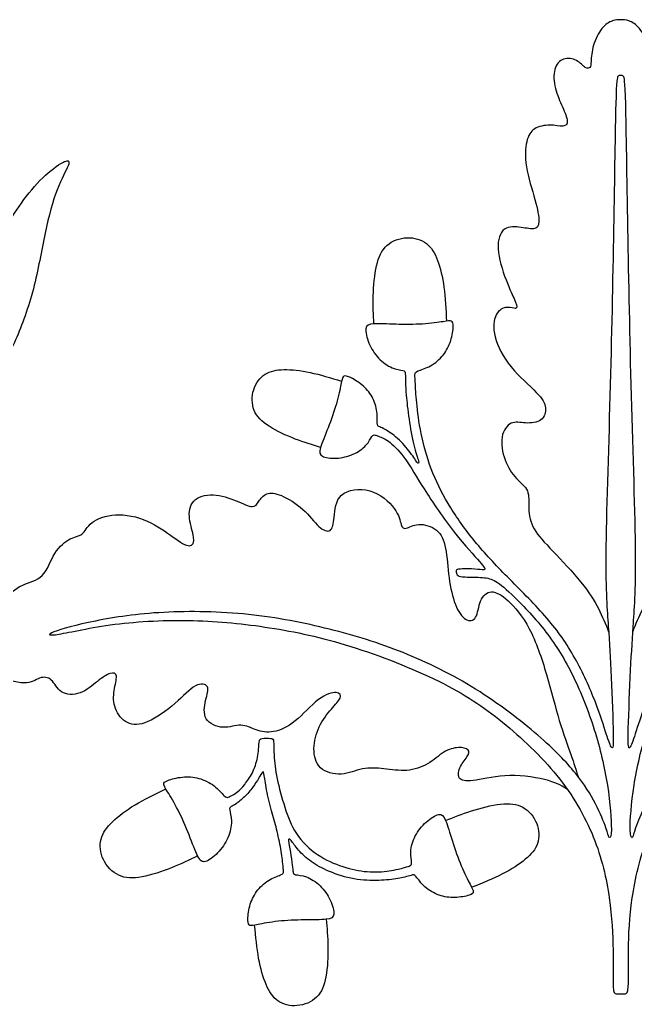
# Model space of a CAD drawing. Header units: millimetres. Extents: x -100 to 100, y -108 to 99.
# Drawn here: x 50.62 to 75.32, y -48.99 to -9.4 of the extents above; entities that cross this region are included whole.
import ezdxf

# ---------------------------------------------------------------- set-up
doc = ezdxf.new("R2010")
doc.units = ezdxf.units.MM
doc.header["$MEASUREMENT"] = 0

msp = doc.modelspace()

# ---------------------------------------------------------------- linework, layer by layer
at = {"color": 5, "linetype": 'ByBlock', "lineweight": -2}
for points, knots in [([(74.736, -9.403), (74.634, -9.403), (74.533, -9.403), (74.404, -9.449), (74.276, -9.496), (74.12, -9.589), (73.98, -9.761), (73.841, -9.934), (73.718, -10.186), (73.647, -10.43), (73.575, -10.674), (73.555, -10.91), (73.546, -11.059), (73.536, -11.209), (73.536, -11.272), (73.502, -11.313), (73.469, -11.355), (73.403, -11.375), (73.224, -11.258), (73.111, -11.122), (72.956, -11.039), (72.802, -10.956), (72.606, -10.927), (72.444, -10.983), (72.281, -11.039), (72.151, -11.182), (72.093, -11.394), (72.035, -11.607), (72.048, -11.889), (72.115, -12.156), (72.181, -12.423), (72.301, -12.676), (72.4, -12.903), (72.5, -13.131), (72.58, -13.333), (72.59, -13.466), (72.6, -13.599), (72.54, -13.662), (72.414, -13.67), (72.287, -13.678), (72.095, -13.632), (71.673, -13.632), (71.444, -13.678), (71.282, -13.783), (71.119, -13.887), (71.023, -14.05), (70.963, -14.299), (70.903, -14.548), (70.88, -14.883), (70.95, -15.301), (71.019, -15.72), (71.182, -16.221), (71.401, -17.014), (71.458, -17.306), (71.451, -17.496), (71.444, -17.685), (71.375, -17.771), (71.234, -17.788), (71.093, -17.804), (70.88, -17.751), (70.649, -17.726), (70.419, -17.701), (70.17, -17.705), (70.01, -17.866), (69.851, -18.027), (69.781, -18.345), (69.829, -18.744), (69.878, -19.142), (70.044, -19.62), (70.186, -19.977), (70.329, -20.334), (70.449, -20.569), (70.512, -20.73), (70.575, -20.891), (70.581, -20.978), (70.518, -20.987), (70.455, -20.997), (70.322, -20.931), (70.17, -20.943), (70.017, -20.954), (69.844, -21.044), (69.74, -21.245), (69.635, -21.446), (69.599, -21.758), (69.693, -22.129), (69.788, -22.501), (70.014, -22.933), (70.339, -23.329), (70.664, -23.726), (71.089, -24.088), (71.346, -24.355), (71.604, -24.622), (71.783, -24.967), (71.683, -25.346), (71.534, -25.455), (71.385, -25.565), (71.136, -25.595), (70.917, -25.583), (70.697, -25.572), (70.508, -25.518), (70.339, -25.595), (70.17, -25.671), (70.02, -25.877), (69.974, -26.149), (69.927, -26.421), (69.984, -26.76), (70.095, -27.059), (70.206, -27.357), (70.372, -27.616), (70.724, -27.998), (70.91, -28.121), (70.988, -28.308), (71.066, -28.496), (71.036, -28.748), (71.046, -29.015), (71.056, -29.283), (71.106, -29.565), (71.414, -30.109), (71.673, -30.371), (72.37, -31.098), (72.809, -31.563), (73.134, -31.965), (73.459, -32.366), (73.672, -32.705), (73.839, -33.027), (74.006, -33.35), (74.128, -33.656), (74.25, -33.962)], [0, 0, 0, 0, 0.021738, 0.021738, 0.021738, 0.043477, 0.043477, 0.043477, 0.065216, 0.065216, 0.065216, 0.086955, 0.086955, 0.086955, 0.108694, 0.108694, 0.108694, 0.130433, 0.130433, 0.152173, 0.152173, 0.152173, 0.173912, 0.173912, 0.173912, 0.195651, 0.195651, 0.195651, 0.21739, 0.21739, 0.21739, 0.239129, 0.239129, 0.239129, 0.260868, 0.260868, 0.260868, 0.282608, 0.282608, 0.282608, 0.304347, 0.304347, 0.326086, 0.326086, 0.326086, 0.347825, 0.347825, 0.347825, 0.369564, 0.369564, 0.369564, 0.391303, 0.391303, 0.413043, 0.413043, 0.413043, 0.434782, 0.434782, 0.434782, 0.456521, 0.456521, 0.456521, 0.47826, 0.47826, 0.47826, 0.499999, 0.499999, 0.499999, 0.521738, 0.521738, 0.521738, 0.543478, 0.543478, 0.543478, 0.565217, 0.565217, 0.565217, 0.586956, 0.586956, 0.586956, 0.608695, 0.608695, 0.608695, 0.630434, 0.630434, 0.630434, 0.652173, 0.652173, 0.652173, 0.673913, 0.673913, 0.673913, 0.695652, 0.717391, 0.717391, 0.717391, 0.73913, 0.73913, 0.73913, 0.760869, 0.760869, 0.760869, 0.782608, 0.782608, 0.782608, 0.804348, 0.804348, 0.804348, 0.826087, 0.826087, 0.847826, 0.847826, 0.847826, 0.869565, 0.869565, 0.869565, 0.891304, 0.891304, 0.913043, 0.913043, 0.934783, 0.934783, 0.934783, 0.956522, 0.956522, 0.956522, 1, 1, 1, 1]), ([(75.221, -33.962), (75.343, -33.656), (75.465, -33.35), (75.632, -33.027), (75.799, -32.705), (76.012, -32.366), (76.337, -31.965), (76.662, -31.563), (77.101, -31.098), (77.798, -30.371), (78.057, -30.109), (78.365, -29.565), (78.415, -29.283), (78.425, -29.015), (78.435, -28.748), (78.405, -28.496), (78.483, -28.308), (78.561, -28.121), (78.747, -27.998), (79.099, -27.616), (79.265, -27.357), (79.376, -27.059), (79.487, -26.76), (79.544, -26.421), (79.497, -26.149), (79.451, -25.877), (79.301, -25.671), (79.132, -25.595), (78.963, -25.518), (78.774, -25.572), (78.554, -25.583), (78.335, -25.595), (78.086, -25.565), (77.937, -25.455), (77.788, -25.346), (77.688, -24.967), (77.867, -24.622), (78.125, -24.355), (78.382, -24.088), (78.807, -23.726), (79.132, -23.329), (79.457, -22.933), (79.683, -22.501), (79.778, -22.129), (79.872, -21.758), (79.836, -21.446), (79.731, -21.245), (79.627, -21.044), (79.454, -20.954), (79.301, -20.943), (79.149, -20.931), (79.016, -20.997), (78.953, -20.987), (78.89, -20.978), (78.896, -20.891), (78.959, -20.73), (79.022, -20.569), (79.142, -20.334), (79.285, -19.977), (79.427, -19.62), (79.593, -19.142), (79.642, -18.744), (79.69, -18.345), (79.62, -18.027), (79.461, -17.866), (79.301, -17.705), (79.052, -17.701), (78.822, -17.726), (78.591, -17.751), (78.378, -17.804), (78.237, -17.788), (78.096, -17.771), (78.027, -17.685), (78.02, -17.496), (78.013, -17.306), (78.07, -17.014), (78.289, -16.221), (78.452, -15.72), (78.521, -15.301), (78.591, -14.883), (78.568, -14.548), (78.508, -14.299), (78.448, -14.05), (78.352, -13.887), (78.189, -13.783), (78.027, -13.678), (77.798, -13.632), (77.376, -13.632), (77.183, -13.678), (77.057, -13.67), (76.931, -13.662), (76.871, -13.599), (76.881, -13.466), (76.891, -13.333), (76.971, -13.131), (77.071, -12.903), (77.17, -12.676), (77.29, -12.423), (77.356, -12.156), (77.423, -11.889), (77.436, -11.607), (77.378, -11.394), (77.32, -11.182), (77.19, -11.039), (77.028, -10.983), (76.865, -10.927), (76.669, -10.956), (76.515, -11.039), (76.36, -11.122), (76.247, -11.258), (76.068, -11.375), (76.002, -11.355), (75.935, -11.272), (75.935, -11.209), (75.925, -11.059), (75.916, -10.91), (75.896, -10.674), (75.824, -10.43), (75.753, -10.186), (75.63, -9.934), (75.491, -9.761), (75.351, -9.589), (75.195, -9.496), (75.067, -9.449), (74.938, -9.403), (74.837, -9.403), (74.736, -9.403)], [-1, -1, -1, -1, -0.956522, -0.956522, -0.956522, -0.934783, -0.934783, -0.934783, -0.913043, -0.913043, -0.891304, -0.891304, -0.869565, -0.869565, -0.869565, -0.847826, -0.847826, -0.847826, -0.826087, -0.826087, -0.804348, -0.804348, -0.804348, -0.782608, -0.782608, -0.782608, -0.760869, -0.760869, -0.760869, -0.73913, -0.73913, -0.73913, -0.717391, -0.717391, -0.717391, -0.695652, -0.673913, -0.673913, -0.673913, -0.652173, -0.652173, -0.652173, -0.630434, -0.630434, -0.630434, -0.608695, -0.608695, -0.608695, -0.586956, -0.586956, -0.586956, -0.565217, -0.565217, -0.565217, -0.543478, -0.543478, -0.543478, -0.521738, -0.521738, -0.521738, -0.499999, -0.499999, -0.499999, -0.47826, -0.47826, -0.47826, -0.456521, -0.456521, -0.456521, -0.434782, -0.434782, -0.434782, -0.413043, -0.413043, -0.413043, -0.391303, -0.391303, -0.369564, -0.369564, -0.369564, -0.347825, -0.347825, -0.347825, -0.326086, -0.326086, -0.326086, -0.304347, -0.304347, -0.282608, -0.282608, -0.282608, -0.260868, -0.260868, -0.260868, -0.239129, -0.239129, -0.239129, -0.21739, -0.21739, -0.21739, -0.195651, -0.195651, -0.195651, -0.173912, -0.173912, -0.173912, -0.152173, -0.152173, -0.152173, -0.130433, -0.130433, -0.108694, -0.108694, -0.086955, -0.086955, -0.086955, -0.065216, -0.065216, -0.065216, -0.043477, -0.043477, -0.043477, -0.021738, -0.021738, -0.021738, 0, 0, 0, 0]), ([(74.736, -11.637), (74.696, -11.638), (74.657, -11.638), (74.624, -11.678), (74.591, -11.717), (74.564, -11.797), (74.537, -12.793), (74.51, -13.789), (74.484, -15.701), (74.448, -17.79), (74.412, -19.879), (74.367, -22.144), (74.303, -24.488), (74.238, -26.831), (74.153, -29.252), (74.141, -30.816), (74.129, -32.38), (74.188, -33.087), (74.235, -33.744), (74.281, -34.402), (74.314, -35.009), (74.351, -35.791), (74.387, -36.572), (74.427, -37.528), (74.436, -38.05), (74.444, -38.571), (74.421, -38.657), (74.372, -38.604), (74.324, -38.551), (74.251, -38.358), (74.152, -38.051), (74.052, -37.744), (73.926, -37.323), (73.717, -36.785), (73.508, -36.247), (73.216, -35.593), (72.894, -35.016), (72.572, -34.438), (72.22, -33.937), (71.32, -32.895), (70.773, -32.354), (70.281, -31.856), (69.79, -31.358), (69.355, -30.903), (68.96, -30.428), (68.565, -29.954), (68.21, -29.459), (67.623, -28.516), (67.39, -28.068), (67.201, -27.6), (67.012, -27.132), (66.866, -26.644), (66.763, -26.181), (66.66, -25.718), (66.6, -25.28), (66.524, -24.549), (66.507, -24.257), (66.495, -24.05), (66.484, -23.844), (66.477, -23.725), (66.48, -23.572), (66.49, -23.539), (66.598, -23.494), (66.706, -23.449), (66.912, -23.393), (67.103, -23.288), (67.293, -23.184), (67.469, -23.031), (67.607, -22.857), (67.745, -22.683), (67.845, -22.487), (67.911, -22.278), (67.977, -22.069), (68.01, -21.846), (68.014, -21.708), (68.017, -21.571), (67.991, -21.518), (67.936, -21.498), (67.881, -21.478), (67.798, -21.491), (67.607, -21.519), (67.416, -21.547), (67.118, -21.591), (66.781, -21.612), (66.444, -21.634), (66.069, -21.634), (65.717, -21.624), (65.365, -21.614), (65.036, -21.594), (64.827, -21.607), (64.618, -21.62), (64.528, -21.667), (64.509, -21.801), (64.489, -21.936), (64.538, -22.158), (64.63, -22.376), (64.721, -22.593), (64.854, -22.805), (65.018, -22.98), (65.182, -23.154), (65.378, -23.29), (65.558, -23.365), (65.738, -23.439), (65.902, -23.453), (65.988, -23.476), (66.074, -23.499), (66.083, -23.532), (66.089, -23.615), (66.095, -23.698), (66.099, -23.831), (66.102, -23.964)], [-1, -1, -1, -1, -0.948727, -0.948727, -0.948727, -0.923086, -0.923086, -0.923086, -0.897444, -0.897444, -0.897444, -0.871803, -0.871803, -0.871803, -0.846162, -0.846162, -0.846162, -0.820521, -0.820521, -0.820521, -0.794879, -0.794879, -0.794879, -0.769238, -0.769238, -0.769238, -0.743597, -0.743597, -0.743597, -0.717956, -0.717956, -0.717956, -0.692314, -0.692314, -0.692314, -0.666673, -0.666673, -0.666673, -0.641032, -0.641032, -0.61539, -0.61539, -0.61539, -0.589749, -0.589749, -0.589749, -0.564108, -0.564108, -0.538467, -0.538467, -0.538467, -0.512825, -0.512825, -0.512825, -0.487184, -0.487184, -0.461543, -0.461543, -0.461543, -0.435902, -0.435902, -0.41026, -0.41026, -0.41026, -0.384619, -0.384619, -0.384619, -0.358978, -0.358978, -0.358978, -0.333336, -0.333336, -0.333336, -0.307695, -0.307695, -0.307695, -0.282054, -0.282054, -0.282054, -0.256413, -0.256413, -0.256413, -0.230771, -0.230771, -0.230771, -0.20513, -0.20513, -0.20513, -0.179489, -0.179489, -0.179489, -0.153848, -0.153848, -0.153848, -0.128206, -0.128206, -0.128206, -0.102565, -0.102565, -0.102565, -0.076924, -0.076924, -0.076924, -0.051283, -0.051283, -0.051283, -0.025641, -0.025641, -0.025641, 0, 0, 0, 0]), ([(83.369, -23.964), (83.372, -23.831), (83.376, -23.698), (83.382, -23.615), (83.388, -23.532), (83.397, -23.499), (83.483, -23.476), (83.569, -23.453), (83.733, -23.439), (83.913, -23.365), (84.093, -23.29), (84.289, -23.154), (84.453, -22.98), (84.617, -22.805), (84.75, -22.593), (84.841, -22.376), (84.933, -22.158), (84.982, -21.936), (84.962, -21.801), (84.943, -21.667), (84.853, -21.62), (84.644, -21.607), (84.435, -21.594), (84.106, -21.614), (83.754, -21.624), (83.402, -21.634), (83.027, -21.634), (82.69, -21.612), (82.353, -21.591), (82.055, -21.547), (81.864, -21.519), (81.673, -21.491), (81.59, -21.478), (81.535, -21.498), (81.48, -21.518), (81.454, -21.571), (81.457, -21.708), (81.461, -21.846), (81.494, -22.069), (81.56, -22.278), (81.626, -22.487), (81.726, -22.683), (81.864, -22.857), (82.002, -23.031), (82.178, -23.184), (82.368, -23.288), (82.559, -23.393), (82.765, -23.449), (82.873, -23.494), (82.981, -23.539), (82.991, -23.572), (82.994, -23.725), (82.987, -23.844), (82.976, -24.05), (82.964, -24.257), (82.947, -24.549), (82.871, -25.28), (82.811, -25.718), (82.708, -26.181), (82.605, -26.644), (82.459, -27.132), (82.27, -27.6), (82.081, -28.068), (81.848, -28.516), (81.261, -29.459), (80.906, -29.954), (80.511, -30.428), (80.116, -30.903), (79.681, -31.358), (79.19, -31.856), (78.698, -32.354), (78.151, -32.895), (77.251, -33.937), (76.899, -34.438), (76.577, -35.016), (76.255, -35.593), (75.963, -36.247), (75.545, -37.323), (75.419, -37.744), (75.319, -38.051), (75.22, -38.358), (75.147, -38.551), (75.099, -38.604), (75.05, -38.657), (75.027, -38.571), (75.035, -38.05), (75.044, -37.528), (75.084, -36.572), (75.12, -35.791), (75.157, -35.009), (75.19, -34.402), (75.236, -33.744), (75.283, -33.087), (75.343, -32.38), (75.33, -30.816), (75.318, -29.252), (75.233, -26.831), (75.168, -24.488), (75.104, -22.144), (75.059, -19.879), (75.023, -17.79), (74.987, -15.701), (74.961, -13.789), (74.934, -12.793), (74.907, -11.797), (74.88, -11.717), (74.847, -11.678), (74.814, -11.638), (74.775, -11.638), (74.736, -11.637)], [4, 4, 4, 4, 4.025641, 4.025641, 4.025641, 4.051283, 4.051283, 4.051283, 4.076924, 4.076924, 4.076924, 4.102565, 4.102565, 4.102565, 4.128206, 4.128206, 4.128206, 4.153848, 4.153848, 4.153848, 4.179489, 4.179489, 4.179489, 4.20513, 4.20513, 4.20513, 4.230771, 4.230771, 4.230771, 4.256413, 4.256413, 4.256413, 4.282054, 4.282054, 4.282054, 4.307695, 4.307695, 4.307695, 4.333336, 4.333336, 4.333336, 4.358978, 4.358978, 4.358978, 4.384619, 4.384619, 4.384619, 4.41026, 4.41026, 4.41026, 4.435902, 4.435902, 4.461543, 4.461543, 4.461543, 4.487184, 4.487184, 4.512825, 4.512825, 4.512825, 4.538467, 4.538467, 4.538467, 4.564108, 4.564108, 4.589749, 4.589749, 4.589749, 4.61539, 4.61539, 4.61539, 4.641032, 4.641032, 4.666673, 4.666673, 4.666673, 4.692314, 4.692314, 4.717956, 4.717956, 4.717956, 4.743597, 4.743597, 4.743597, 4.769238, 4.769238, 4.769238, 4.794879, 4.794879, 4.794879, 4.820521, 4.820521, 4.820521, 4.846162, 4.846162, 4.846162, 4.871803, 4.871803, 4.871803, 4.897444, 4.897444, 4.897444, 4.923086, 4.923086, 4.923086, 4.948727, 4.948727, 4.948727, 5, 5, 5, 5]), ([(46.122, -21.963), (45.936, -22.353), (45.735, -22.809), (45.51, -23.25), (45.286, -23.691), (45.038, -24.117), (44.674, -24.59), (44.31, -25.063), (43.83, -25.582), (43.485, -26.008), (43.14, -26.434), (42.928, -26.766), (42.781, -27.068), (42.633, -27.37), (42.55, -27.641), (42.471, -28.181), (42.392, -28.721), (42.318, -29.529), (42.236, -30.26), (42.154, -30.991), (42.063, -31.645), (42, -32.172), (41.936, -32.698), (41.899, -33.097), (41.859, -33.835), (41.855, -34.174), (41.862, -34.366), (41.869, -34.559), (41.886, -34.606), (41.946, -34.588), (42.006, -34.569), (42.11, -34.486), (42.382, -34.137), (42.653, -33.788), (43.093, -33.174), (43.515, -32.586), (43.938, -31.997), (44.344, -31.434), (44.763, -30.861), (45.182, -30.287), (45.614, -29.704), (46.198, -28.953), (46.781, -28.201), (47.516, -27.283), (48.118, -26.391), (48.72, -25.499), (49.189, -24.634), (49.923, -23.302), (50.188, -22.836), (50.45, -22.248), (50.711, -21.659), (50.97, -20.948), (51.164, -20.197), (51.359, -19.446), (51.489, -18.655), (51.635, -17.964), (51.781, -17.273), (51.942, -16.683), (52.118, -16.228), (52.294, -15.774), (52.485, -15.456), (52.559, -15.268), (52.633, -15.08), (52.589, -15.023), (52.247, -15.167), (51.949, -15.368), (51.65, -15.642), (51.352, -15.915), (51.053, -16.26), (50.787, -16.622), (50.52, -16.985), (50.286, -17.364), (50.026, -17.699), (49.766, -18.034), (49.481, -18.326), (49.105, -18.661), (48.73, -18.997), (48.264, -19.376), (47.839, -19.759), (47.415, -20.143), (47.033, -20.532), (46.756, -20.89), (46.48, -21.247), (46.309, -21.572), (46.122, -21.963)], [0, 0, 0, 0, 0.033333, 0.033333, 0.033333, 0.066667, 0.066667, 0.066667, 0.1, 0.1, 0.1, 0.133333, 0.133333, 0.133333, 0.166667, 0.166667, 0.166667, 0.2, 0.2, 0.2, 0.233333, 0.233333, 0.233333, 0.266667, 0.266667, 0.3, 0.3, 0.3, 0.333333, 0.333333, 0.333333, 0.366667, 0.366667, 0.366667, 0.4, 0.4, 0.4, 0.433333, 0.433333, 0.433333, 0.466667, 0.466667, 0.466667, 0.5, 0.5, 0.5, 0.533333, 0.533333, 0.566667, 0.566667, 0.566667, 0.6, 0.6, 0.6, 0.633333, 0.633333, 0.633333, 0.666667, 0.666667, 0.666667, 0.7, 0.7, 0.7, 0.733333, 0.733333, 0.766667, 0.766667, 0.766667, 0.8, 0.8, 0.8, 0.833333, 0.833333, 0.833333, 0.866667, 0.866667, 0.866667, 0.9, 0.9, 0.9, 0.933333, 0.933333, 0.933333, 1, 1, 1, 1]), ([(64.827, -21.607), (64.811, -21.248), (64.794, -20.889), (64.805, -20.486), (64.817, -20.083), (64.857, -19.634), (64.938, -19.276), (65.02, -18.917), (65.142, -18.649), (65.567, -18.27), (65.869, -18.161), (66.16, -18.149), (66.45, -18.137), (66.729, -18.224), (66.935, -18.381), (67.141, -18.539), (67.273, -18.768), (67.496, -19.359), (67.585, -19.721), (67.642, -20.138), (67.698, -20.555), (67.721, -21.027), (67.744, -21.499)], [0, 0, 0, 0, 0.111111, 0.111111, 0.111111, 0.222222, 0.222222, 0.222222, 0.333333, 0.333333, 0.444444, 0.444444, 0.444444, 0.555556, 0.555556, 0.555556, 0.666667, 0.666667, 0.777778, 0.777778, 0.777778, 1, 1, 1, 1]), ([(62.691, -26.569), (62.362, -26.468), (62.033, -26.367), (61.673, -26.227), (61.314, -26.086), (60.923, -25.905), (60.626, -25.717), (60.329, -25.528), (60.126, -25.33), (60.024, -25.078), (59.923, -24.825), (59.921, -24.518), (60.005, -24.252), (60.088, -23.987), (60.256, -23.763), (60.464, -23.629), (60.673, -23.494), (60.922, -23.448), (61.526, -23.439), (61.881, -23.475), (62.275, -23.558), (62.669, -23.642), (63.102, -23.774), (63.535, -23.906)], [0, 0, 0, 0, 0.111111, 0.111111, 0.111111, 0.222222, 0.222222, 0.222222, 0.333333, 0.333333, 0.333333, 0.444444, 0.444444, 0.444444, 0.555556, 0.555556, 0.555556, 0.666667, 0.666667, 0.777778, 0.777778, 0.777778, 1, 1, 1, 1]), ([(66.102, -23.964), (66.105, -24.104), (66.109, -24.244), (66.129, -24.485), (66.149, -24.726), (66.185, -25.068), (66.239, -25.428), (66.292, -25.788), (66.361, -26.166), (66.435, -26.464), (66.509, -26.762), (66.587, -26.98), (66.615, -27.097), (66.643, -27.214), (66.622, -27.23), (66.557, -27.151), (66.492, -27.071), (66.385, -26.895), (66.236, -26.703), (66.088, -26.512), (65.898, -26.304), (65.713, -26.147), (65.528, -25.989), (65.346, -25.882), (65.232, -25.821), (65.117, -25.761), (65.069, -25.747), (65.032, -25.73), (64.995, -25.714), (64.968, -25.694), (64.963, -25.582), (64.957, -25.471), (64.973, -25.267), (64.94, -25.061), (64.907, -24.856), (64.827, -24.648), (64.714, -24.467), (64.602, -24.287), (64.457, -24.134), (64.123, -23.879), (63.933, -23.778), (63.81, -23.73), (63.687, -23.683), (63.631, -23.69), (63.595, -23.733), (63.56, -23.775), (63.545, -23.855), (63.472, -24.217), (63.415, -24.5), (63.236, -25.121), (63.115, -25.459), (62.993, -25.773), (62.87, -26.087), (62.746, -26.376), (62.691, -26.569), (62.635, -26.762), (62.648, -26.858), (62.763, -26.919), (62.877, -26.98), (63.094, -27.007), (63.319, -26.995), (63.545, -26.983), (63.779, -26.932), (64.199, -26.748), (64.385, -26.616), (64.51, -26.478), (64.636, -26.34), (64.701, -26.196), (64.798, -26.056), (64.831, -26.059), (64.873, -26.069), (64.915, -26.079), (64.967, -26.096), (65.019, -26.114)], [0, 0, 0, 0, 0.074074, 0.074074, 0.074074, 0.111111, 0.111111, 0.111111, 0.148148, 0.148148, 0.148148, 0.185185, 0.185185, 0.185185, 0.222222, 0.222222, 0.222222, 0.259259, 0.259259, 0.259259, 0.296296, 0.296296, 0.296296, 0.333333, 0.333333, 0.333333, 0.37037, 0.37037, 0.37037, 0.407407, 0.407407, 0.407407, 0.444444, 0.444444, 0.444444, 0.481481, 0.481481, 0.481481, 0.518519, 0.518519, 0.555556, 0.555556, 0.555556, 0.592593, 0.592593, 0.592593, 0.62963, 0.62963, 0.666667, 0.666667, 0.703704, 0.703704, 0.703704, 0.740741, 0.740741, 0.740741, 0.777778, 0.777778, 0.777778, 0.814815, 0.814815, 0.814815, 0.851852, 0.851852, 0.888889, 0.888889, 0.888889, 0.925926, 0.925926, 0.962963, 0.962963, 0.962963, 1, 1, 1, 1]), ([(65.019, -26.114), (65.156, -26.166), (65.293, -26.219), (65.479, -26.368), (65.665, -26.518), (65.901, -26.763), (66.114, -27.062), (66.326, -27.361), (66.515, -27.713), (66.845, -28.232), (67.176, -28.751), (67.647, -29.439), (68.069, -29.978), (68.49, -30.517), (68.862, -30.909), (69.066, -31.14), (69.27, -31.37), (69.307, -31.44), (69.275, -31.465), (69.244, -31.49), (69.144, -31.47), (68.995, -31.457), (68.845, -31.443), (68.646, -31.437), (68.493, -31.437), (68.341, -31.437), (68.235, -31.443), (68.128, -31.487), (68.128, -31.523), (68.137, -31.57), (68.145, -31.616), (68.162, -31.673), (68.205, -31.707), (68.248, -31.742), (68.318, -31.756), (68.498, -31.762), (68.679, -31.769), (68.971, -31.769), (69.187, -31.785), (69.403, -31.802), (69.542, -31.835), (69.725, -31.945), (69.908, -32.054), (70.133, -32.24), (70.487, -32.585), (70.84, -32.931), (71.322, -33.435), (71.736, -33.975), (72.151, -34.514), (72.5, -35.088), (72.822, -35.745), (73.144, -36.403), (73.439, -37.143), (73.675, -37.891), (73.911, -38.64), (74.087, -39.397), (74.199, -40.12), (74.312, -40.844), (74.362, -41.534), (74.359, -41.885), (74.355, -42.235), (74.299, -42.245), (74.264, -42.198), (74.229, -42.152), (74.216, -42.049), (74.06, -41.594), (73.917, -41.242), (73.721, -40.864), (73.526, -40.485), (73.277, -40.08), (72.915, -39.632), (72.553, -39.184), (72.078, -38.693), (70.727, -37.525), (69.851, -36.847), (68.913, -36.263), (67.976, -35.679), (66.977, -35.188), (65.999, -34.796), (65.021, -34.404), (64.065, -34.112), (63.046, -33.858), (62.027, -33.604), (60.945, -33.389), (59.802, -33.269), (58.658, -33.15), (57.453, -33.126), (56.394, -33.183), (55.336, -33.239), (54.423, -33.375), (53.658, -33.53), (52.892, -33.684), (52.275, -33.857), (51.991, -33.968), (51.708, -34.079), (51.757, -34.129), (52.195, -34.056), (52.634, -33.983), (53.46, -33.787), (54.431, -33.662), (55.402, -33.538), (56.517, -33.485), (57.573, -33.51), (58.628, -33.535), (59.624, -33.638), (60.647, -33.799), (61.669, -33.96), (62.718, -34.179), (65.081, -34.916), (66.396, -35.433), (67.431, -35.946), (68.467, -36.459), (69.224, -36.967), (69.992, -37.589), (70.761, -38.212), (71.541, -38.949), (72.809, -40.519), (73.297, -41.352), (73.635, -42.19), (73.974, -43.028), (74.163, -43.871), (74.274, -44.643), (74.385, -45.415), (74.419, -46.115), (74.427, -46.739), (74.435, -47.363), (74.419, -47.911), (74.434, -48.19), (74.448, -48.468), (74.495, -48.478), (74.606, -48.488), (74.671, -48.488), (74.736, -48.488)], [1, 1, 1, 1, 1.042553, 1.042553, 1.042553, 1.06383, 1.06383, 1.06383, 1.085107, 1.085107, 1.085107, 1.106383, 1.106383, 1.106383, 1.12766, 1.12766, 1.12766, 1.148937, 1.148937, 1.148937, 1.170213, 1.170213, 1.170213, 1.19149, 1.19149, 1.19149, 1.212766, 1.212766, 1.234043, 1.234043, 1.234043, 1.25532, 1.25532, 1.25532, 1.276596, 1.276596, 1.276596, 1.297873, 1.297873, 1.297873, 1.31915, 1.31915, 1.31915, 1.340426, 1.340426, 1.340426, 1.361703, 1.361703, 1.361703, 1.38298, 1.38298, 1.38298, 1.404256, 1.404256, 1.404256, 1.425533, 1.425533, 1.425533, 1.44681, 1.44681, 1.44681, 1.468086, 1.468086, 1.468086, 1.489363, 1.489363, 1.51064, 1.51064, 1.51064, 1.531916, 1.531916, 1.531916, 1.553193, 1.553193, 1.574469, 1.574469, 1.574469, 1.595746, 1.595746, 1.595746, 1.617023, 1.617023, 1.617023, 1.638299, 1.638299, 1.638299, 1.659576, 1.659576, 1.659576, 1.680853, 1.680853, 1.680853, 1.702129, 1.702129, 1.702129, 1.723406, 1.723406, 1.723406, 1.744683, 1.744683, 1.744683, 1.765959, 1.765959, 1.765959, 1.787236, 1.787236, 1.787236, 1.808513, 1.808513, 1.829789, 1.829789, 1.829789, 1.851066, 1.851066, 1.851066, 1.872342, 1.872342, 1.893619, 1.893619, 1.893619, 1.914896, 1.914896, 1.914896, 1.936172, 1.936172, 1.936172, 1.957449, 1.957449, 1.957449, 1.978726, 1.978726, 2, 2, 2, 2]), ([(74.736, -48.488), (74.8, -48.488), (74.865, -48.488), (74.976, -48.478), (75.023, -48.468), (75.038, -48.19), (75.052, -47.911), (75.036, -47.363), (75.044, -46.739), (75.052, -46.115), (75.086, -45.415), (75.197, -44.643), (75.308, -43.871), (75.497, -43.028), (75.836, -42.19), (76.174, -41.352), (76.662, -40.519), (77.93, -38.949), (78.71, -38.212), (79.479, -37.589), (80.247, -36.967), (81.004, -36.459), (82.04, -35.946), (83.075, -35.433), (84.39, -34.916), (86.753, -34.179), (87.802, -33.96), (88.824, -33.799), (89.847, -33.638), (90.843, -33.535), (91.898, -33.51), (92.954, -33.485), (94.069, -33.538), (95.04, -33.662), (96.011, -33.787), (96.837, -33.983), (97.276, -34.056), (97.714, -34.129), (97.763, -34.079), (97.48, -33.968), (97.196, -33.857), (96.579, -33.684), (95.813, -33.53), (95.048, -33.375), (94.135, -33.239), (93.077, -33.183), (92.018, -33.126), (90.813, -33.15), (89.669, -33.269), (88.526, -33.389), (87.444, -33.604), (86.425, -33.858), (85.406, -34.112), (84.45, -34.404), (82.494, -35.188), (81.495, -35.679), (80.558, -36.263), (79.62, -36.847), (78.744, -37.525), (77.393, -38.693), (76.918, -39.184), (76.556, -39.632), (76.194, -40.08), (75.945, -40.485), (75.75, -40.864), (75.554, -41.242), (75.411, -41.594), (75.255, -42.049), (75.242, -42.152), (75.207, -42.198), (75.172, -42.245), (75.116, -42.235), (75.112, -41.885), (75.109, -41.534), (75.159, -40.844), (75.272, -40.12), (75.384, -39.397), (75.56, -38.64), (75.796, -37.891), (76.032, -37.143), (76.327, -36.403), (76.649, -35.745), (76.971, -35.088), (77.32, -34.514), (77.735, -33.975), (78.149, -33.435), (78.631, -32.931), (78.984, -32.585), (79.338, -32.24), (79.563, -32.054), (79.746, -31.945), (79.929, -31.835), (80.068, -31.802), (80.284, -31.785), (80.5, -31.769), (80.792, -31.769), (80.973, -31.762), (81.153, -31.756), (81.223, -31.742), (81.266, -31.707), (81.309, -31.673), (81.326, -31.616), (81.334, -31.57), (81.343, -31.523), (81.343, -31.487), (81.29, -31.465), (81.236, -31.443), (81.13, -31.437), (80.978, -31.437), (80.825, -31.437), (80.626, -31.443), (80.476, -31.457), (80.327, -31.47), (80.227, -31.49), (80.196, -31.465), (80.164, -31.44), (80.201, -31.37), (80.405, -31.14), (80.609, -30.909), (80.981, -30.517), (81.402, -29.978), (81.824, -29.439), (82.295, -28.751), (82.626, -28.232), (82.956, -27.713), (83.145, -27.361), (83.357, -27.062), (83.57, -26.763), (83.806, -26.518), (83.992, -26.368), (84.178, -26.219), (84.315, -26.166), (84.452, -26.114)], [2, 2, 2, 2, 2.021274, 2.021274, 2.042551, 2.042551, 2.042551, 2.063828, 2.063828, 2.063828, 2.085104, 2.085104, 2.085104, 2.106381, 2.106381, 2.106381, 2.127658, 2.127658, 2.148934, 2.148934, 2.148934, 2.170211, 2.170211, 2.170211, 2.191487, 2.191487, 2.212764, 2.212764, 2.212764, 2.234041, 2.234041, 2.234041, 2.255317, 2.255317, 2.255317, 2.276594, 2.276594, 2.276594, 2.297871, 2.297871, 2.297871, 2.319147, 2.319147, 2.319147, 2.340424, 2.340424, 2.340424, 2.361701, 2.361701, 2.361701, 2.382977, 2.382977, 2.382977, 2.404254, 2.404254, 2.425531, 2.425531, 2.425531, 2.446807, 2.446807, 2.468084, 2.468084, 2.468084, 2.48936, 2.48936, 2.48936, 2.510637, 2.510637, 2.531914, 2.531914, 2.531914, 2.55319, 2.55319, 2.55319, 2.574467, 2.574467, 2.574467, 2.595744, 2.595744, 2.595744, 2.61702, 2.61702, 2.61702, 2.638297, 2.638297, 2.638297, 2.659574, 2.659574, 2.659574, 2.68085, 2.68085, 2.68085, 2.702127, 2.702127, 2.702127, 2.723404, 2.723404, 2.723404, 2.74468, 2.74468, 2.74468, 2.765957, 2.765957, 2.765957, 2.787234, 2.787234, 2.787234, 2.80851, 2.80851, 2.80851, 2.829787, 2.829787, 2.829787, 2.851063, 2.851063, 2.851063, 2.87234, 2.87234, 2.87234, 2.893617, 2.893617, 2.893617, 2.914893, 2.914893, 2.914893, 2.93617, 2.93617, 2.93617, 2.957447, 2.957447, 2.957447, 3, 3, 3, 3]), ([(72.594, -40.29), (72.413, -40.168), (72.232, -40.046), (71.835, -39.934), (71.437, -39.822), (70.823, -39.719), (70.282, -39.729), (69.741, -39.739), (69.273, -39.862), (68.596, -39.968), (68.387, -39.951), (68.289, -39.857), (68.191, -39.762), (68.204, -39.589), (68.277, -39.425), (68.35, -39.261), (68.483, -39.105), (68.563, -38.982), (68.642, -38.859), (68.669, -38.769), (68.608, -38.705), (68.546, -38.64), (68.397, -38.6), (68.219, -38.608), (68.042, -38.617), (67.836, -38.673), (67.633, -38.798), (67.431, -38.922), (67.232, -39.115), (66.986, -39.259), (66.741, -39.403), (66.448, -39.5), (66.146, -39.521), (65.844, -39.543), (65.532, -39.49), (64.935, -39.423), (64.649, -39.41), (64.37, -39.467), (64.092, -39.523), (63.819, -39.649), (63.519, -39.669), (63.219, -39.689), (62.89, -39.603), (62.492, -39.231), (62.422, -38.945), (62.429, -38.355), (62.505, -38.049), (62.638, -37.774), (62.771, -37.498), (62.96, -37.253), (63.124, -37.062), (63.288, -36.871), (63.428, -36.735), (63.474, -36.62), (63.521, -36.506), (63.474, -36.413), (63.318, -36.401), (63.162, -36.389), (62.897, -36.459), (62.601, -36.683), (62.306, -36.907), (61.981, -37.286), (61.67, -37.54), (61.36, -37.794), (61.064, -37.923), (60.804, -37.968), (60.543, -38.013), (60.318, -37.973), (60.108, -37.898), (59.899, -37.823), (59.707, -37.714), (59.491, -37.709), (59.275, -37.704), (59.036, -37.804), (58.774, -37.792), (58.512, -37.78), (58.226, -37.657), (58.103, -37.452), (57.981, -37.246), (58.021, -36.957), (58.077, -36.716), (58.133, -36.476), (58.206, -36.283), (58.147, -36.167), (58.087, -36.051), (57.894, -36.011), (57.669, -36.134), (57.443, -36.257), (57.184, -36.542), (56.847, -36.833), (56.51, -37.123), (56.095, -37.419), (55.758, -37.566), (55.421, -37.714), (55.163, -37.714), (54.724, -37.495), (54.545, -37.276), (54.457, -37.04), (54.369, -36.804), (54.373, -36.552), (54.407, -36.318), (54.442, -36.084), (54.509, -35.868), (54.494, -35.746), (54.479, -35.623), (54.382, -35.593), (54.246, -35.634), (54.11, -35.676), (53.934, -35.789), (53.732, -35.95), (53.529, -36.111), (53.3, -36.32), (53.04, -36.414), (52.779, -36.509), (52.487, -36.489), (52.296, -36.366), (52.105, -36.243), (52.016, -36.018), (51.885, -35.897), (51.754, -35.775), (51.581, -35.759), (51.415, -35.82), (51.249, -35.882), (51.09, -36.021), (50.781, -36.016), (50.472, -36.011), (50.014, -35.862), (49.759, -35.734), (49.503, -35.606), (49.45, -35.5), (49.473, -35.261), (49.496, -35.022), (49.596, -34.65), (49.709, -34.386), (49.822, -34.122), (49.948, -33.966), (49.984, -33.779), (50.021, -33.591), (49.968, -33.372), (49.925, -32.984), (49.935, -32.815), (50.062, -32.625), (50.19, -32.436), (50.436, -32.227), (50.716, -32.098), (50.997, -31.968), (51.312, -31.918), (51.524, -31.703), (51.737, -31.487), (51.846, -31.105), (52.024, -30.816), (52.202, -30.528), (52.447, -30.332), (52.646, -30.234), (52.846, -30.136), (52.998, -30.136), (53.114, -30.038), (53.231, -29.94), (53.31, -29.744), (53.518, -29.581), (53.725, -29.419), (54.061, -29.289), (54.86, -29.25), (55.325, -29.339), (55.732, -29.517), (56.138, -29.694), (56.487, -29.96), (56.774, -30.164), (57.061, -30.368), (57.287, -30.511), (57.426, -30.511), (57.566, -30.511), (57.619, -30.368), (57.594, -30.162), (57.569, -29.957), (57.466, -29.688), (57.433, -29.422), (57.4, -29.157), (57.436, -28.894), (57.602, -28.72), (57.768, -28.546), (58.064, -28.459), (58.379, -28.471), (58.694, -28.483), (59.03, -28.592), (59.307, -28.705), (59.584, -28.818), (59.803, -28.934), (60.079, -28.944), (60.135, -28.838), (60.291, -28.609), (60.391, -28.486), (60.533, -28.431), (60.676, -28.377), (60.862, -28.39), (61.121, -28.498), (61.38, -28.606), (61.712, -28.808), (62.243, -29.289), (62.442, -29.568), (62.625, -29.736), (62.807, -29.903), (62.973, -29.96), (63.172, -29.827), (63.205, -29.638), (63.234, -29.357), (63.262, -29.077), (63.285, -28.705), (63.531, -28.481), (63.776, -28.257), (64.244, -28.181), (65.081, -28.423), (65.449, -28.742), (65.648, -29.014), (65.848, -29.286), (65.877, -29.512), (65.921, -29.65), (65.964, -29.787), (66.02, -29.837), (66.13, -29.807), (66.239, -29.777), (66.402, -29.668), (66.628, -29.655), (66.853, -29.641), (67.142, -29.724), (67.34, -29.884), (67.537, -30.043), (67.643, -30.279), (67.708, -30.615), (67.773, -30.952), (67.796, -31.391), (67.849, -31.795), (67.902, -32.2), (67.985, -32.572), (68.211, -33.153), (68.354, -33.362), (68.506, -33.457), (68.659, -33.551), (68.822, -33.531), (68.913, -33.379), (69.004, -33.226), (69.024, -32.941), (69.112, -32.727), (69.2, -32.512), (69.356, -32.37), (69.544, -32.361), (69.731, -32.353), (69.95, -32.479), (70.481, -32.964), (70.793, -33.322), (71.064, -33.837), (71.334, -34.351), (71.564, -35.022), (71.756, -35.676), (71.949, -36.33), (72.105, -36.967), (72.269, -37.515), (72.433, -38.062), (72.606, -38.521), (72.733, -38.881), (72.86, -39.242), (72.941, -39.505), (73.023, -39.769)], [0, 0, 0, 0, 0.010753, 0.010753, 0.010753, 0.021505, 0.021505, 0.021505, 0.032258, 0.032258, 0.043011, 0.043011, 0.043011, 0.053763, 0.053763, 0.053763, 0.064516, 0.064516, 0.064516, 0.075269, 0.075269, 0.075269, 0.086022, 0.086022, 0.086022, 0.096774, 0.096774, 0.096774, 0.107527, 0.107527, 0.107527, 0.11828, 0.11828, 0.11828, 0.129032, 0.129032, 0.139785, 0.139785, 0.139785, 0.150538, 0.150538, 0.150538, 0.16129, 0.16129, 0.172043, 0.172043, 0.182796, 0.182796, 0.182796, 0.193548, 0.193548, 0.193548, 0.204301, 0.204301, 0.204301, 0.215054, 0.215054, 0.215054, 0.225806, 0.225806, 0.225806, 0.236559, 0.236559, 0.236559, 0.247312, 0.247312, 0.247312, 0.258065, 0.258065, 0.258065, 0.268817, 0.268817, 0.268817, 0.27957, 0.27957, 0.27957, 0.290323, 0.290323, 0.290323, 0.301075, 0.301075, 0.301075, 0.311828, 0.311828, 0.311828, 0.322581, 0.322581, 0.322581, 0.333333, 0.333333, 0.333333, 0.344086, 0.344086, 0.344086, 0.354839, 0.354839, 0.365591, 0.365591, 0.365591, 0.376344, 0.376344, 0.376344, 0.387097, 0.387097, 0.387097, 0.397849, 0.397849, 0.397849, 0.408602, 0.408602, 0.408602, 0.419355, 0.419355, 0.419355, 0.430108, 0.430108, 0.430108, 0.44086, 0.44086, 0.44086, 0.451613, 0.451613, 0.451613, 0.462366, 0.462366, 0.462366, 0.473118, 0.473118, 0.473118, 0.483871, 0.483871, 0.483871, 0.494624, 0.494624, 0.494624, 0.505376, 0.505376, 0.505376, 0.516129, 0.516129, 0.526882, 0.526882, 0.526882, 0.537634, 0.537634, 0.537634, 0.548387, 0.548387, 0.548387, 0.55914, 0.55914, 0.55914, 0.569892, 0.569892, 0.569892, 0.580645, 0.580645, 0.580645, 0.591398, 0.591398, 0.591398, 0.602151, 0.602151, 0.612903, 0.612903, 0.612903, 0.623656, 0.623656, 0.623656, 0.634409, 0.634409, 0.634409, 0.645161, 0.645161, 0.645161, 0.655914, 0.655914, 0.655914, 0.666667, 0.666667, 0.666667, 0.677419, 0.677419, 0.677419, 0.688172, 0.688172, 0.688172, 0.698925, 0.698925, 0.709677, 0.709677, 0.72043, 0.72043, 0.72043, 0.731183, 0.731183, 0.731183, 0.741935, 0.741935, 0.752688, 0.752688, 0.752688, 0.763441, 0.763441, 0.774194, 0.774194, 0.774194, 0.784946, 0.784946, 0.784946, 0.795699, 0.795699, 0.806452, 0.806452, 0.806452, 0.817204, 0.817204, 0.817204, 0.827957, 0.827957, 0.827957, 0.83871, 0.83871, 0.83871, 0.849462, 0.849462, 0.849462, 0.860215, 0.860215, 0.860215, 0.870968, 0.870968, 0.870968, 0.88172, 0.88172, 0.892473, 0.892473, 0.892473, 0.903226, 0.903226, 0.903226, 0.913978, 0.913978, 0.913978, 0.924731, 0.924731, 0.924731, 0.935484, 0.935484, 0.946237, 0.946237, 0.946237, 0.956989, 0.956989, 0.956989, 0.967742, 0.967742, 0.967742, 0.978495, 0.978495, 0.978495, 1, 1, 1, 1]), ([(59.153, -40.516), (59.222, -40.476), (59.291, -40.437), (59.371, -40.372), (59.451, -40.306), (59.543, -40.215), (59.747, -39.963), (59.86, -39.802), (59.952, -39.617), (60.044, -39.432), (60.115, -39.223), (60.157, -39), (60.198, -38.778), (60.21, -38.542), (60.224, -38.41), (60.238, -38.278), (60.255, -38.25), (60.432, -38.225), (60.593, -38.228), (60.684, -38.238), (60.776, -38.247), (60.797, -38.262), (60.816, -38.476), (60.812, -38.675), (60.827, -38.93), (60.842, -39.186), (60.875, -39.498), (60.948, -39.857), (61.021, -40.215), (61.134, -40.62), (61.255, -41), (61.375, -41.38), (61.503, -41.735), (61.72, -42.061), (61.938, -42.386), (62.245, -42.681), (62.572, -42.903), (62.898, -43.124), (63.245, -43.272), (63.582, -43.381), (63.919, -43.49), (64.246, -43.559), (64.562, -43.585), (64.879, -43.611), (65.184, -43.593), (65.445, -43.555), (65.705, -43.517), (65.922, -43.46), (66.056, -43.422), (66.19, -43.384), (66.242, -43.364), (66.282, -43.345), (66.322, -43.326), (66.35, -43.307), (66.344, -43.219), (66.338, -43.131), (66.297, -42.974), (66.308, -42.783), (66.319, -42.591), (66.383, -42.364), (66.492, -42.155), (66.601, -41.945), (66.756, -41.753), (66.929, -41.597), (67.102, -41.442), (67.293, -41.323), (67.424, -41.298), (67.556, -41.273), (67.628, -41.342), (67.708, -41.532), (67.789, -41.723), (67.877, -42.035), (68.086, -42.697), (68.208, -43.047), (68.337, -43.353), (68.466, -43.66), (68.603, -43.925), (68.78, -44.262), (68.819, -44.335), (68.818, -44.392), (68.817, -44.45), (68.776, -44.492), (68.647, -44.533), (68.518, -44.575), (68.3, -44.616), (68.083, -44.622), (67.867, -44.628), (67.652, -44.599), (67.445, -44.527), (67.238, -44.455), (67.039, -44.341), (66.88, -44.197), (66.72, -44.053), (66.601, -43.879), (66.525, -43.793), (66.448, -43.707), (66.414, -43.709), (66.379, -43.717), (66.345, -43.726), (66.31, -43.741), (66.275, -43.756)], [3, 3, 3, 3, 3.027778, 3.027778, 3.027778, 3.055556, 3.055556, 3.083333, 3.083333, 3.083333, 3.111111, 3.111111, 3.111111, 3.138889, 3.138889, 3.138889, 3.166667, 3.166667, 3.194444, 3.194444, 3.194444, 3.222222, 3.222222, 3.25, 3.25, 3.25, 3.277778, 3.277778, 3.277778, 3.305556, 3.305556, 3.305556, 3.333333, 3.333333, 3.333333, 3.361111, 3.361111, 3.361111, 3.388889, 3.388889, 3.388889, 3.416667, 3.416667, 3.416667, 3.444444, 3.444444, 3.444444, 3.472222, 3.472222, 3.472222, 3.5, 3.5, 3.5, 3.527778, 3.527778, 3.527778, 3.555556, 3.555556, 3.555556, 3.583333, 3.583333, 3.583333, 3.611111, 3.611111, 3.611111, 3.638889, 3.638889, 3.638889, 3.666667, 3.666667, 3.666667, 3.694444, 3.694444, 3.722222, 3.722222, 3.722222, 3.75, 3.75, 3.777778, 3.777778, 3.777778, 3.805556, 3.805556, 3.805556, 3.833333, 3.833333, 3.833333, 3.861111, 3.861111, 3.861111, 3.888889, 3.888889, 3.888889, 3.916667, 3.916667, 3.916667, 3.944444, 3.944444, 3.944444, 4, 4, 4, 4]), ([(61.191, -43.426), (61.172, -43.221), (61.152, -43.017), (61.112, -42.77), (61.071, -42.524), (61.01, -42.235), (60.948, -41.98), (60.887, -41.725), (60.826, -41.505), (60.753, -41.243), (60.681, -40.982), (60.598, -40.68), (60.542, -40.404), (60.485, -40.129), (60.455, -39.88), (60.432, -39.737), (60.409, -39.594), (60.392, -39.558), (60.357, -39.592), (60.321, -39.626), (60.266, -39.73), (60.202, -39.842), (60.139, -39.953), (60.065, -40.071), (59.97, -40.199), (59.875, -40.328), (59.757, -40.467), (59.636, -40.585), (59.514, -40.703), (59.39, -40.8), (59.297, -40.862), (59.205, -40.924), (59.145, -40.951), (59.057, -41.001), (59.029, -41.022), (59.042, -41.112), (59.055, -41.203), (59.109, -41.362), (59.114, -41.76), (59.065, -41.998), (58.968, -42.223), (58.871, -42.447), (58.725, -42.658), (58.558, -42.831), (58.391, -43.004), (58.202, -43.141), (58.068, -43.177), (57.934, -43.212), (57.854, -43.147), (57.757, -42.956), (57.66, -42.765), (57.546, -42.449), (57.414, -42.115), (57.281, -41.78), (57.13, -41.429), (56.973, -41.121), (56.817, -40.814), (56.656, -40.551), (56.553, -40.383), (56.449, -40.216), (56.403, -40.143), (56.4, -40.084), (56.396, -40.024), (56.436, -39.978), (56.697, -39.873), (56.919, -39.814), (57.142, -39.792), (57.365, -39.77), (57.589, -39.785), (57.808, -39.843), (58.027, -39.902), (58.241, -40.006), (58.416, -40.143), (58.591, -40.279), (58.727, -40.45), (58.813, -40.533), (58.899, -40.616), (58.934, -40.612), (58.982, -40.595), (59.03, -40.577), (59.091, -40.547), (59.153, -40.516)], [2, 2, 2, 2, 2.034483, 2.034483, 2.034483, 2.068966, 2.068966, 2.068966, 2.103448, 2.103448, 2.103448, 2.137931, 2.137931, 2.137931, 2.172414, 2.172414, 2.172414, 2.206897, 2.206897, 2.206897, 2.241379, 2.241379, 2.241379, 2.275862, 2.275862, 2.275862, 2.310345, 2.310345, 2.310345, 2.344828, 2.344828, 2.344828, 2.37931, 2.37931, 2.413793, 2.413793, 2.413793, 2.448276, 2.448276, 2.482759, 2.482759, 2.482759, 2.517241, 2.517241, 2.517241, 2.551724, 2.551724, 2.551724, 2.586207, 2.586207, 2.586207, 2.62069, 2.62069, 2.62069, 2.655172, 2.655172, 2.655172, 2.689655, 2.689655, 2.689655, 2.724138, 2.724138, 2.724138, 2.758621, 2.758621, 2.793103, 2.793103, 2.793103, 2.827586, 2.827586, 2.827586, 2.862069, 2.862069, 2.862069, 2.896552, 2.896552, 2.896552, 2.931034, 2.931034, 2.931034, 3, 3, 3, 3]), ([(57.757, -42.956), (57.427, -43.116), (57.097, -43.277), (56.331, -43.581), (55.894, -43.724), (55.525, -43.793), (55.156, -43.861), (54.854, -43.854), (54.591, -43.731), (54.328, -43.608), (54.103, -43.369), (53.847, -42.834), (53.815, -42.537), (53.945, -42.024), (54.106, -41.807), (54.571, -41.36), (54.874, -41.129), (55.243, -40.908), (55.611, -40.687), (56.045, -40.475), (56.479, -40.263)], [0, 0, 0, 0, 0.111111, 0.111111, 0.222222, 0.222222, 0.222222, 0.333333, 0.333333, 0.333333, 0.444444, 0.444444, 0.555556, 0.555556, 0.666667, 0.666667, 0.777778, 0.777778, 0.777778, 1, 1, 1, 1]), ([(67.708, -41.532), (68.037, -41.4), (68.366, -41.269), (69.126, -41.029), (69.556, -40.92), (69.916, -40.88), (70.276, -40.84), (70.567, -40.867), (70.812, -41.003), (71.057, -41.14), (71.257, -41.386), (71.362, -41.653), (71.467, -41.92), (71.477, -42.207), (71.397, -42.45), (71.316, -42.693), (71.146, -42.891), (70.668, -43.289), (70.36, -43.49), (69.99, -43.678), (69.619, -43.866), (69.187, -44.04), (68.754, -44.215)], [0, 0, 0, 0, 0.111111, 0.111111, 0.222222, 0.222222, 0.222222, 0.333333, 0.333333, 0.333333, 0.444444, 0.444444, 0.444444, 0.555556, 0.555556, 0.555556, 0.666667, 0.666667, 0.777778, 0.777778, 0.777778, 1, 1, 1, 1]), ([(66.275, -43.756), (66.101, -43.797), (65.927, -43.837), (65.707, -43.873), (65.486, -43.908), (65.219, -43.938), (64.909, -43.941), (64.6, -43.944), (64.248, -43.921), (63.904, -43.85), (63.561, -43.778), (63.225, -43.659), (62.944, -43.534), (62.663, -43.408), (62.435, -43.277), (62.241, -43.129), (62.047, -42.982), (61.886, -42.817), (61.762, -42.666), (61.637, -42.515), (61.549, -42.378), (61.489, -42.315), (61.43, -42.251), (61.398, -42.263), (61.406, -42.446), (61.446, -42.617), (61.51, -42.983), (61.535, -43.179), (61.551, -43.318), (61.567, -43.457), (61.576, -43.54), (61.585, -43.598), (61.594, -43.655), (61.604, -43.688), (61.69, -43.707), (61.776, -43.726), (61.938, -43.732), (62.299, -43.864), (62.498, -43.989), (62.667, -44.154), (62.837, -44.318), (62.977, -44.522), (63.176, -44.942), (63.235, -45.159), (63.221, -45.293), (63.207, -45.426), (63.121, -45.476), (62.915, -45.498), (62.71, -45.52), (62.385, -45.515), (62.038, -45.52), (61.691, -45.526), (61.321, -45.542), (60.99, -45.578), (60.659, -45.614), (60.366, -45.669), (59.993, -45.741), (59.912, -45.758), (59.857, -45.741), (59.802, -45.724), (59.773, -45.672), (59.771, -45.537), (59.768, -45.401), (59.791, -45.18), (59.847, -44.971), (59.904, -44.762), (59.993, -44.565), (60.121, -44.387), (60.25, -44.21), (60.416, -44.051), (60.6, -43.94), (60.783, -43.829), (60.984, -43.764), (61.088, -43.715), (61.192, -43.667), (61.201, -43.633), (61.202, -43.588), (61.203, -43.542), (61.197, -43.484), (61.191, -43.426)], [4, 4, 4, 4, 4.034483, 4.034483, 4.034483, 4.068966, 4.068966, 4.068966, 4.103448, 4.103448, 4.103448, 4.137931, 4.137931, 4.137931, 4.172414, 4.172414, 4.172414, 4.206897, 4.206897, 4.206897, 4.241379, 4.241379, 4.241379, 4.275862, 4.275862, 4.310345, 4.310345, 4.344828, 4.344828, 4.344828, 4.37931, 4.37931, 4.37931, 4.413793, 4.413793, 4.413793, 4.448276, 4.448276, 4.482759, 4.482759, 4.482759, 4.517241, 4.517241, 4.551724, 4.551724, 4.551724, 4.586207, 4.586207, 4.586207, 4.62069, 4.62069, 4.62069, 4.655172, 4.655172, 4.655172, 4.689655, 4.689655, 4.724138, 4.724138, 4.724138, 4.758621, 4.758621, 4.758621, 4.793103, 4.793103, 4.793103, 4.827586, 4.827586, 4.827586, 4.862069, 4.862069, 4.862069, 4.896552, 4.896552, 4.896552, 4.931034, 4.931034, 4.931034, 5, 5, 5, 5]), ([(62.915, -45.498), (62.947, -45.851), (62.979, -46.204), (62.991, -47), (62.972, -47.443), (62.842, -48.157), (62.733, -48.427), (62.331, -48.818), (62.038, -48.939), (61.752, -48.963), (61.467, -48.987), (61.188, -48.915), (60.978, -48.768), (60.769, -48.622), (60.628, -48.402), (60.506, -48.116), (60.383, -47.829), (60.279, -47.477), (60.205, -47.068), (60.132, -46.66), (60.089, -46.195), (60.045, -45.731)], [0, 0, 0, 0, 0.111111, 0.111111, 0.222222, 0.222222, 0.333333, 0.333333, 0.444444, 0.444444, 0.444444, 0.555556, 0.555556, 0.555556, 0.666667, 0.666667, 0.666667, 0.777778, 0.777778, 0.777778, 1, 1, 1, 1])]:
    msp.add_open_spline(points, degree=3, knots=knots, dxfattribs=at)

doc.saveas('drawing.dxf')
